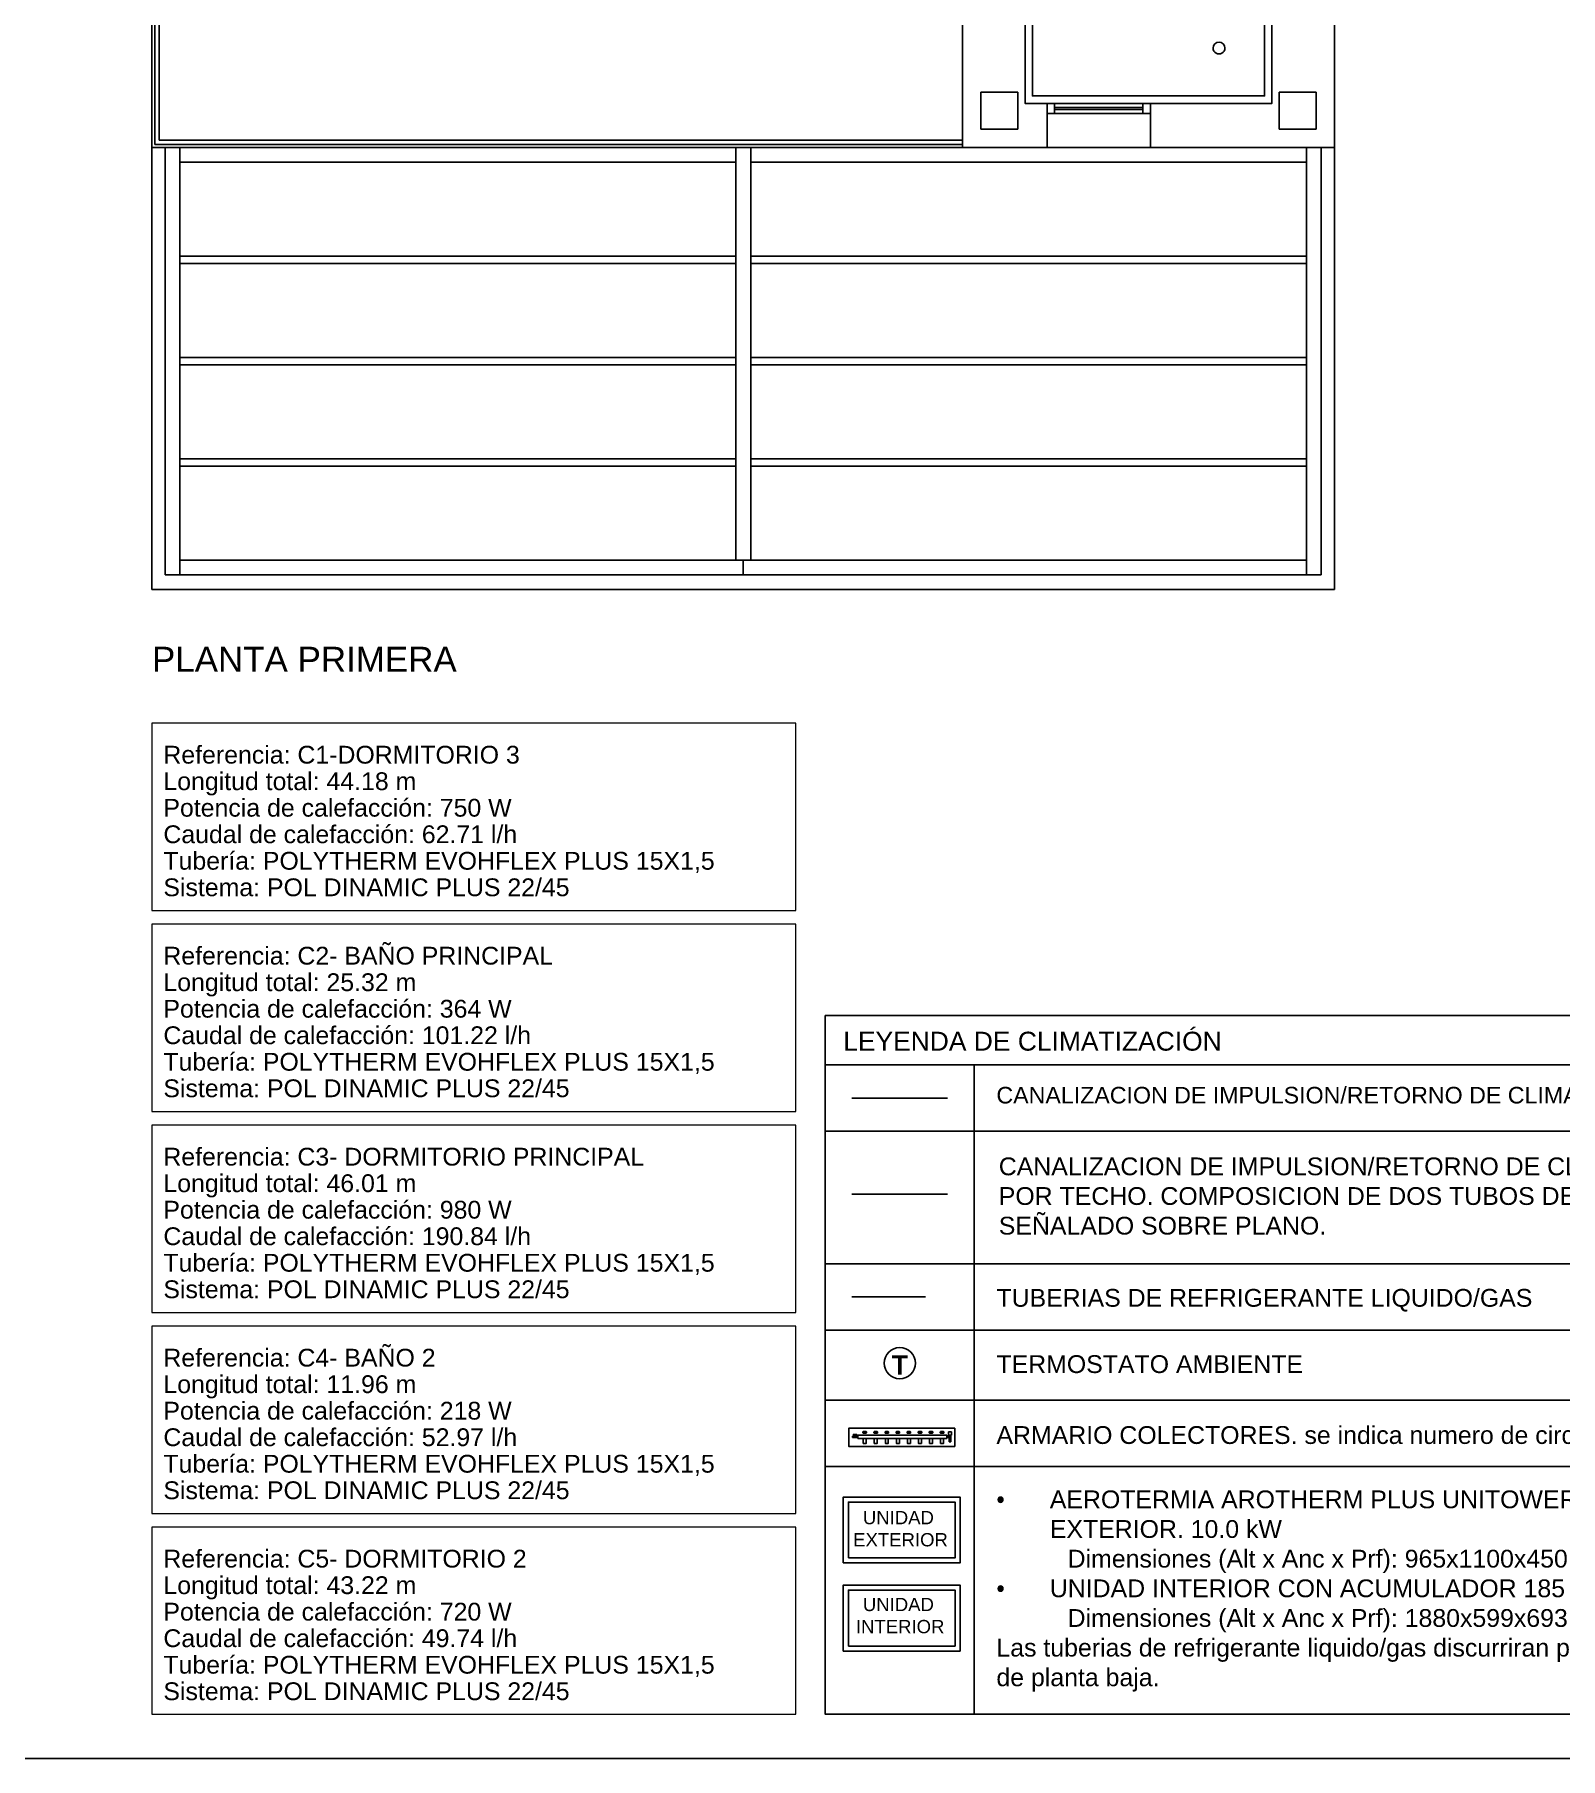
# Model space of a CAD drawing. Header units: millimetres. Extents: x 441156 to 441876, y 4514765 to 4515211.
# Drawn here: x 441477.8 to 441488.15, y 4515026.92 to 4515038.62 of the extents above; entities that cross this region are included whole.
import ezdxf
from ezdxf.enums import TextEntityAlignment as Align

# ---------------------------------------------------------------- set-up
doc = ezdxf.new("R2010")
doc.units = ezdxf.units.MM
doc.linetypes.add('CONTINUA', pattern=[0])
doc.linetypes.add('HIDDEN', pattern=[0.375, 0.25, -0.125])
doc.layers.add('01_cartela', color=6, linetype='Continuous', plot=False)
for name, color, linetype in [('01_mono PRIMERA', 2, 'Continuous'), ('01_textos', 7, 'Continuous'), ('CALEFAC_NOTAS', 7, 'Continuous'), ('INGIN CALEFACCION MAQUINAS', 7, 'Continuous'), ('INGIN CALEFACCION TEXTO', 7, 'Continuous'), ('INGIN CALEFACCION TUBERIAS', 89, 'Continuous'), ('INGIN CLIMATIZACION EQUIPOS', 7, 'Continuous'), ('INGIN SANEAMIENTO TEXTO', 7, 'Continuous'), ('SOMBRAS2', 250, 'Continuous')]:
    doc.layers.add(name, color=color, linetype=linetype)
doc.layers.add('ETIQUETAS', color=7, linetype='Continuous', lineweight=0)
doc.styles.add('Estilo1', font='swissel.ttf')
doc.styles.add('NIEVES3', font='swisseb.ttf')

# ---------------------------------------------------------------- blocks, each defined once
blk = doc.blocks.new('A$C07944EAF')
at = {"layer": '01_mono PRIMERA', "color": 254}
for p, q in [((10.032, 3), (10.032, 8.33)), ((9.607, 4.83), (9.607, 3.3)), ((2.007, 4.63), (2.007, 3)), ((2.027, 4.63), (2.027, 3.02)), ((2.057, 4.63), (2.057, 3.05)), ((7.507, 4.63), (7.507, 3)), ((7.932, 3.3), (8.082, 3.3)), ((8.782, 3.3, 0), (8.082, 3.3, 0)), ((8.082, 3.3, 0), (8.082, 3, 0)), ((8.132, 3.3, 0), (8.132, 3.23, 0)), ((8.732, 3.3, 0), (8.732, 3.23, 0)), ((8.782, 3.3), (9.607, 3.3)), ((8.782, 3.3, 0), (8.782, 3, 0)), ((8.782, 3.23, 0), (8.082, 3.23, 0)), ((8.732, 3.272, 0), (8.132, 3.272, 0)), ((8.732, 3.258, 0), (8.132, 3.258, 0)), ((2.057, 3.05), (7.507, 3.05)), ((2.007, 3), (7.507, 3)), ((2.007, 3), (2.007, 0)), ((2.027, 3.02), (7.507, 3.02)), ((2.097, 3), (2.097, 0.1)), ((2.197, 0.1), (2.197, 3)), ((5.97, 0.2, 0), (5.97, 3, 0)), ((6.07, 0.2, 0), (6.07, 3, 0)), ((7.507, 3), (8.082, 3)), ((8.782, 3, 0), (8.082, 3, 0)), ((8.782, 3), (10.032, 3, 0)), ((9.842, 0.1), (9.842, 3)), ((9.942, 3), (9.942, 0.1)), ((10.032, 3), (10.032, 0)), ((2.197, 2.9, 0), (5.97, 2.9, 0)), ((6.07, 2.9, 0), (9.842, 2.9)), ((5.97, 2.263, 0), (2.197, 2.263, 0)), ((9.842, 2.263), (6.07, 2.263, 0)), ((5.97, 2.213, 0), (2.197, 2.213, 0)), ((9.842, 2.213), (6.07, 2.213, 0)), ((5.97, 1.575, 0), (2.197, 1.575, 0)), ((5.97, 1.525, 0), (2.197, 1.525, 0)), ((9.842, 1.575), (6.07, 1.575, 0)), ((9.842, 1.525), (6.07, 1.525, 0)), ((5.97, 0.888, 0), (2.197, 0.888, 0)), ((5.97, 0.838, 0), (2.197, 0.838, 0)), ((9.842, 0.888), (6.07, 0.888, 0)), ((9.842, 0.838), (6.07, 0.838, 0)), ((2.197, 0.2, 0), (9.842, 0.2)), ((6.02, 0.1, 0), (6.02, 0.2, 0)), ((6.02, 0.1, 0), (6.02, 0.2, 0)), ((2.007, 0, 0), (10.032, 0)), ((2.097, 0.1, 0), (9.942, 0.1))]:
    blk.add_line(p, q, dxfattribs=at)
blk.add_lwpolyline([(7.932, 3.3), (7.932, 4.05), (7.832, 4.05)], dxfattribs=at)
for points in [[(9.607, 4.05), (7.932, 4.05), (7.932, 3.3), (9.607, 3.3)], [(9.557, 4), (7.982, 4), (7.982, 3.35), (9.557, 3.35)], [(7.632, 3.125), (7.882, 3.125), (7.882, 3.375), (7.632, 3.375), (7.632, 3.125)], [(9.657, 3.125), (9.907, 3.125), (9.907, 3.375), (9.657, 3.375), (9.657, 3.125)]]:
    blk.add_lwpolyline(points, close=True, dxfattribs=at)
for start, end in [(0.0137, 180.0137), (180.0137, 0.0137)]:
    blk.add_arc((9.248, 3.675), 0.04, start, end, dxfattribs=at)

msp = doc.modelspace()

# ---------------------------------------------------------------- linework, layer by layer
at = {"layer": '01_cartela', "color": 3}
msp.add_lwpolyline([(441467.02291656, 4515048.45299148), (441467.02291656, 4515026.91796746), (441497.66090462, 4515026.91796746), (441497.66090462, 4515048.45299148)], close=True, dxfattribs=at)
at = {"layer": 'CALEFAC_NOTAS', "linetype": 'CONTINUA'}
for p, q in [((441483.16481379, 4515031.96122882), (441489.70665778, 4515031.96122882)), ((441483.16481379, 4515031.62580782), (441483.16481379, 4515031.96122882)), ((441483.16481379, 4515031.96122882), (441489.70665778, 4515031.96122882)), ((441483.16481379, 4515031.62580782), (441489.70665778, 4515031.62580782))]:
    msp.add_line(p, q, dxfattribs=at)
at = {"layer": 'ETIQUETAS'}
for p, q in [((441478.67318124, 4515032.67497851), (441482.28038124, 4515032.67497851)), ((441478.67318124, 4515031.31072575), (441482.28038124, 4515031.31072575)), ((441478.67318124, 4515029.94647299), (441482.28038124, 4515029.94647299)), ((441478.67318124, 4515028.58222023), (441482.28038124, 4515028.58222023))]:
    msp.add_line(p, q, dxfattribs=at)
for points in [[(441478.59572966, 4515032.67497851), (441482.96481379, 4515032.67497851), (441482.96481379, 4515033.94581738), (441478.59572966, 4515033.94581738)], [(441478.59572966, 4515031.31072575), (441482.96481379, 4515031.31072575), (441482.96481379, 4515032.58156462), (441478.59572966, 4515032.58156462)], [(441478.59572966, 4515029.94647299), (441482.96481379, 4515029.94647299), (441482.96481379, 4515031.21731186), (441478.59572966, 4515031.21731186)], [(441478.59572966, 4515028.58222023), (441482.96481379, 4515028.58222023), (441482.96481379, 4515029.8530591), (441478.59572966, 4515029.8530591)], [(441478.59572966, 4515027.21796746), (441482.96481379, 4515027.21796746), (441482.96481379, 4515028.48880633), (441478.59572966, 4515028.48880633)]]:
    msp.add_lwpolyline(points, close=True, dxfattribs=at)
at = {"layer": 'INGIN CALEFACCION MAQUINAS', "color": 30}
for points in [[(441483.28710888, 4515028.24512165), (441484.07972751, 4515028.24512165), (441484.07972751, 4515028.69284407), (441483.28710888, 4515028.69284407), (441483.28710888, 4515028.24512165)], [(441483.28710888, 4515027.64750574), (441484.07972751, 4515027.64750574), (441484.07972751, 4515028.09522815), (441483.28710888, 4515028.09522815), (441483.28710888, 4515027.64750574)]]:
    msp.add_lwpolyline(points, dxfattribs=at)
for points in [[(441483.32127017, 4515028.27928295), (441484.04556621, 4515028.27928295), (441484.04556621, 4515028.65868277), (441483.32127017, 4515028.65868277)], [(441483.32127017, 4515027.68166703), (441484.04556621, 4515027.68166703), (441484.04556621, 4515028.06106685), (441483.32127017, 4515028.06106685)]]:
    msp.add_lwpolyline(points, close=True, dxfattribs=at)
at = {"layer": 'INGIN CALEFACCION MAQUINAS'}
msp.add_circle((441483.67034334, 4515029.60141144), 0.10603514, dxfattribs=at)
at = {"layer": 'INGIN CALEFACCION TUBERIAS', "color": 86, "linetype": 'Continuous', "ltscale": 0.5}
for p, q in [((441483.38488002, 4515029.11317209), (441483.38488002, 4515029.08919624)), ((441483.97511983, 4515029.11317209), (441483.38488002, 4515029.11317209)), ((441483.38488002, 4515029.08919624), (441483.97511983, 4515029.08919624)), ((441483.98971466, 4515029.11317209), (441483.96874654, 4515029.11317209)), ((441483.96874654, 4515029.08919624), (441483.98971466, 4515029.08919624)), ((441483.98971466, 4515029.08919624), (441483.98971466, 4515029.11317209))]:
    msp.add_line(p, q, dxfattribs=at)
for points in [[(441483.34575268, 4515030.74902526), (441483.99493401, 4515030.74902526)], [(441483.43996526, 4515029.12549381), (441483.42422785, 4515029.12549381), (441483.42422785, 4515029.12549381), (441483.42245105, 4515029.12574764), (441483.4211819, 4515029.12650913), (441483.42042041, 4515029.12777827), (441483.42016658, 4515029.12955508), (441483.42016658, 4515029.13310869), (441483.42016658, 4515029.13310869), (441483.42042041, 4515029.13488549), (441483.4211819, 4515029.13615464), (441483.42245105, 4515029.13691612), (441483.42422785, 4515029.13716995), (441483.43996526, 4515029.13716995), (441483.43996526, 4515029.13716995), (441483.44174206, 4515029.13691612), (441483.44301121, 4515029.13615464), (441483.4437727, 4515029.13488549), (441483.44402653, 4515029.13310869), (441483.44402653, 4515029.12955508), (441483.44402653, 4515029.12955508), (441483.4437727, 4515029.12777827), (441483.44301121, 4515029.12650913), (441483.44174206, 4515029.12574764), (441483.43996526, 4515029.12549381)], [(441483.51496526, 4515029.12549381), (441483.49922785, 4515029.12549381), (441483.49922785, 4515029.12549381), (441483.49745104, 4515029.12574764), (441483.4961819, 4515029.12650913), (441483.49542041, 4515029.12777827), (441483.49516658, 4515029.12955508), (441483.49516658, 4515029.13310869), (441483.49516658, 4515029.13310869), (441483.49542041, 4515029.13488549), (441483.4961819, 4515029.13615464), (441483.49745104, 4515029.13691612), (441483.49922785, 4515029.13716995), (441483.51496526, 4515029.13716995), (441483.51496526, 4515029.13716995), (441483.51674206, 4515029.13691612), (441483.51801121, 4515029.13615464), (441483.51877269, 4515029.13488549), (441483.51902652, 4515029.13310869), (441483.51902652, 4515029.12955508), (441483.51902652, 4515029.12955508), (441483.51877269, 4515029.12777827), (441483.51801121, 4515029.12650913), (441483.51674206, 4515029.12574764), (441483.51496526, 4515029.12549381)], [(441483.58996526, 4515029.12549381), (441483.57422785, 4515029.12549381), (441483.57422785, 4515029.12549381), (441483.57245104, 4515029.12574764), (441483.5711819, 4515029.12650913), (441483.57042041, 4515029.12777827), (441483.57016658, 4515029.12955508), (441483.57016658, 4515029.13310869), (441483.57016658, 4515029.13310869), (441483.57042041, 4515029.13488549), (441483.5711819, 4515029.13615464), (441483.57245104, 4515029.13691612), (441483.57422785, 4515029.13716995), (441483.58996526, 4515029.13716995), (441483.58996526, 4515029.13716995), (441483.59174206, 4515029.13691612), (441483.59301121, 4515029.13615464), (441483.59377269, 4515029.13488549), (441483.59402652, 4515029.13310869), (441483.59402652, 4515029.12955508), (441483.59402652, 4515029.12955508), (441483.59377269, 4515029.12777827), (441483.59301121, 4515029.12650913), (441483.59174206, 4515029.12574764), (441483.58996526, 4515029.12549381)], [(441483.66496526, 4515029.12549381), (441483.64922785, 4515029.12549381), (441483.64922785, 4515029.12549381), (441483.64745105, 4515029.12574764), (441483.6461819, 4515029.12650913), (441483.64542041, 4515029.12777827), (441483.64516658, 4515029.12955508), (441483.64516658, 4515029.13310869), (441483.64516658, 4515029.13310869), (441483.64542041, 4515029.13488549), (441483.6461819, 4515029.13615464), (441483.64745105, 4515029.13691612), (441483.64922785, 4515029.13716995), (441483.66496526, 4515029.13716995), (441483.66496526, 4515029.13716995), (441483.66674206, 4515029.13691612), (441483.66801121, 4515029.13615464), (441483.6687727, 4515029.13488549), (441483.66902653, 4515029.13310869), (441483.66902653, 4515029.12955508), (441483.66902653, 4515029.12955508), (441483.6687727, 4515029.12777827), (441483.66801121, 4515029.12650913), (441483.66674206, 4515029.12574764), (441483.66496526, 4515029.12549381)], [(441483.73996526, 4515029.12549381), (441483.72422785, 4515029.12549381), (441483.72422785, 4515029.12549381), (441483.72245105, 4515029.12574764), (441483.7211819, 4515029.12650913), (441483.72042041, 4515029.12777827), (441483.72016658, 4515029.12955508), (441483.72016658, 4515029.13310869), (441483.72016658, 4515029.13310869), (441483.72042041, 4515029.13488549), (441483.7211819, 4515029.13615464), (441483.72245105, 4515029.13691612), (441483.72422785, 4515029.13716995), (441483.73996526, 4515029.13716995), (441483.73996526, 4515029.13716995), (441483.74174206, 4515029.13691612), (441483.74301121, 4515029.13615464), (441483.7437727, 4515029.13488549), (441483.74402653, 4515029.13310869), (441483.74402653, 4515029.12955508), (441483.74402653, 4515029.12955508), (441483.7437727, 4515029.12777827), (441483.74301121, 4515029.12650913), (441483.74174206, 4515029.12574764), (441483.73996526, 4515029.12549381)], [(441483.81496526, 4515029.12549381), (441483.79922785, 4515029.12549381), (441483.79922785, 4515029.12549381), (441483.79745105, 4515029.12574764), (441483.7961819, 4515029.12650913), (441483.79542041, 4515029.12777827), (441483.79516659, 4515029.12955508), (441483.79516659, 4515029.13310869), (441483.79516659, 4515029.13310869), (441483.79542041, 4515029.13488549), (441483.7961819, 4515029.13615464), (441483.79745105, 4515029.13691612), (441483.79922785, 4515029.13716995), (441483.81496526, 4515029.13716995), (441483.81496526, 4515029.13716995), (441483.81674206, 4515029.13691612), (441483.81801121, 4515029.13615464), (441483.8187727, 4515029.13488549), (441483.81902653, 4515029.13310869), (441483.81902653, 4515029.12955508), (441483.81902653, 4515029.12955508), (441483.8187727, 4515029.12777827), (441483.81801121, 4515029.12650913), (441483.81674206, 4515029.12574764), (441483.81496526, 4515029.12549381)], [(441483.88996526, 4515029.12549381), (441483.87422785, 4515029.12549381), (441483.87422785, 4515029.12549381), (441483.87245105, 4515029.12574764), (441483.8711819, 4515029.12650913), (441483.87042041, 4515029.12777827), (441483.87016658, 4515029.12955508), (441483.87016658, 4515029.13310869), (441483.87016658, 4515029.13310869), (441483.87042041, 4515029.13488549), (441483.8711819, 4515029.13615464), (441483.87245105, 4515029.13691612), (441483.87422785, 4515029.13716995), (441483.88996526, 4515029.13716995), (441483.88996526, 4515029.13716995), (441483.89174206, 4515029.13691612), (441483.89301121, 4515029.13615464), (441483.8937727, 4515029.13488549), (441483.89402653, 4515029.13310869), (441483.89402653, 4515029.12955508), (441483.89402653, 4515029.12955508), (441483.8937727, 4515029.12777827), (441483.89301121, 4515029.12650913), (441483.89174206, 4515029.12574764), (441483.88996526, 4515029.12549381)], [(441483.96496526, 4515029.12549381), (441483.94922785, 4515029.12549381), (441483.94922785, 4515029.12549381), (441483.94745105, 4515029.12574764), (441483.9461819, 4515029.12650913), (441483.94542041, 4515029.12777827), (441483.94516659, 4515029.12955508), (441483.94516659, 4515029.13310869), (441483.94516659, 4515029.13310869), (441483.94542041, 4515029.13488549), (441483.9461819, 4515029.13615464), (441483.94745105, 4515029.13691612), (441483.94922785, 4515029.13716995), (441483.96496526, 4515029.13716995), (441483.96496526, 4515029.13716995), (441483.96674206, 4515029.13691612), (441483.96801121, 4515029.13615464), (441483.9687727, 4515029.13488549), (441483.96902653, 4515029.13310869), (441483.96902653, 4515029.12955508), (441483.96902653, 4515029.12955508), (441483.9687727, 4515029.12777827), (441483.96801121, 4515029.12650913), (441483.96674206, 4515029.12574764), (441483.96496526, 4515029.12549381)], [(441484.02027485, 4515029.13444603), (441484.00170236, 4515029.13444603), (441484.00170236, 4515029.11317209), (441484.02027485, 4515029.11317209), (441484.02027485, 4515029.13444603)], [(441483.3504365, 4515029.10523634), (441483.38488002, 4515029.10523634), (441483.38488002, 4515029.09713199), (441483.3504365, 4515029.09713199), (441483.3504365, 4515029.10523634)], [(441483.37964596, 4515029.11840593), (441483.35567056, 4515029.11840593), (441483.35567056, 4515029.11317186), (441483.37964596, 4515029.11317186), (441483.37964596, 4515029.11840593)], [(441483.37035971, 4515029.11317186), (441483.36495681, 4515029.11317186), (441483.36495681, 4515029.10523634), (441483.37035971, 4515029.10523634), (441483.37035971, 4515029.11317186)], [(441483.44224972, 4515029.08919624), (441483.42219722, 4515029.08919624), (441483.42219722, 4515029.05721377), (441483.44224972, 4515029.05721377), (441483.44224972, 4515029.08919624)], [(441483.51724972, 4515029.08919624), (441483.49719721, 4515029.08919624), (441483.49719721, 4515029.05721377), (441483.51724972, 4515029.05721377), (441483.51724972, 4515029.08919624)], [(441483.59224972, 4515029.08919624), (441483.57219721, 4515029.08919624), (441483.57219721, 4515029.05721377), (441483.59224972, 4515029.05721377), (441483.59224972, 4515029.08919624)], [(441483.66724972, 4515029.08919624), (441483.64719722, 4515029.08919624), (441483.64719722, 4515029.05721377), (441483.66724972, 4515029.05721377), (441483.66724972, 4515029.08919624)], [(441483.74224972, 4515029.08919624), (441483.72219722, 4515029.08919624), (441483.72219722, 4515029.05721377), (441483.74224972, 4515029.05721377), (441483.74224972, 4515029.08919624)], [(441483.81724972, 4515029.08919624), (441483.79719722, 4515029.08919624), (441483.79719722, 4515029.05721377), (441483.81724972, 4515029.05721377), (441483.81724972, 4515029.08919624)], [(441483.89224972, 4515029.08919624), (441483.87219722, 4515029.08919624), (441483.87219722, 4515029.05721377), (441483.89224972, 4515029.05721377), (441483.89224972, 4515029.08919624)], [(441483.96724972, 4515029.08919624), (441483.94719722, 4515029.08919624), (441483.94719722, 4515029.05721377), (441483.96724972, 4515029.05721377), (441483.96724972, 4515029.08919624)], [(441483.98971466, 4515029.10523657), (441484.00575454, 4515029.10523657), (441484.00575454, 4515029.09713221), (441483.98971466, 4515029.09713221), (441483.98971466, 4515029.10523657)], [(441484.00575454, 4515029.11317209), (441484.01639151, 4515029.11317209), (441484.01639151, 4515029.06809159), (441484.00575454, 4515029.06809159), (441484.00575454, 4515029.11317209)]]:
    msp.add_lwpolyline(points, dxfattribs=at)
msp.add_lwpolyline([(441484.04287363, 4515029.15971028), (441484.04287363, 4515029.03676558), (441483.32396276, 4515029.03676558), (441483.32396276, 4515029.15971028)], close=True, dxfattribs=at)
at = {"layer": 'INGIN CLIMATIZACION EQUIPOS', "color": 30, "linetype": 'HIDDEN', "ltscale": 2}
msp.add_lwpolyline([(441483.34575268, 4515030.0512773), (441483.99493401, 4515030.0512773)], dxfattribs=at)
at = {"layer": 'INGIN SANEAMIENTO TEXTO', "color": 5}
msp.add_line((441484.17587289, 4515031.62580782), (441484.17587289, 4515027.21796746), dxfattribs=at)
for points in [[(441489.70665778, 4515031.62580782), (441489.70665778, 4515027.21796746), (441483.16481379, 4515027.21796746), (441483.16481379, 4515031.62580782)], [(441489.70665778, 4515031.17594196), (441483.16481379, 4515031.17594196)], [(441489.70665778, 4515030.27621023), (441483.16481379, 4515030.27621023)], [(441489.70665778, 4515029.82634437), (441483.16481379, 4515029.82634437)], [(441489.70665778, 4515029.34961654), (441483.16481379, 4515029.34961654)], [(441489.70665778, 4515028.89975068), (441483.16481379, 4515028.89975068)]]:
    msp.add_lwpolyline(points, dxfattribs=at)
at = {"layer": 'SOMBRAS2', "color": 170}
msp.add_lwpolyline([(441483.34575268, 4515031.40087489), (441483.99493401, 4515031.40087489)], dxfattribs=at)

# ---------------------------------------------------------------- block references
at = {"layer": '01_mono PRIMERA'}
msp.add_blockref('A$C07944EAF', (441476.58844502, 4515034.8529532), dxfattribs=at)

# ---------------------------------------------------------------- texts
at = {"layer": '01_textos', "color": 5, "style": 'Estilo1'}
msp.add_text('PLANTA PRIMERA', height=0.1697265748, dxfattribs=at).set_placement((441478.59572966, 4515034.29451618))
at = {"layer": '01_textos', "color": 7, "style": 'Estilo1'}
for s, p in [('Referencia: C1-DORMITORIO 3', (441478.67318124, 4515033.63497851)), ('Referencia: C2- BAÑO PRINCIPAL', (441478.67318124, 4515032.27072575)), ('Referencia: C3- DORMITORIO PRINCIPAL', (441478.67318124, 4515030.90647299)), ('Referencia: C4- BAÑO 2', (441478.67318124, 4515029.54222023)), ('Referencia: C5- DORMITORIO 2', (441478.67318124, 4515028.17796746))]:
    msp.add_text(s, height=0.1207676933, dxfattribs=at).set_placement(p, align=Align.BOTTOM_LEFT)
at = {"layer": '01_textos', "color": 5, "style": 'Estilo1'}
for s, p in [('Longitud total: 44.18 m', (441478.67318124, 4515033.45497851)), ('Potencia de calefacción: 750 W', (441478.67318124, 4515033.27497851)), ('Caudal de calefacción: 62.71 l/h', (441478.67318124, 4515033.09497851)), ('Tubería: POLYTHERM EVOHFLEX PLUS 15X1,5', (441478.67318124, 4515032.91497851)), ('Sistema: POL DINAMIC PLUS 22/45', (441478.67318124, 4515032.73497851)), ('Longitud total: 25.32 m', (441478.67318124, 4515032.09072575)), ('Potencia de calefacción: 364 W', (441478.67318124, 4515031.91072575)), ('Caudal de calefacción: 101.22 l/h', (441478.67318124, 4515031.73072575)), ('Tubería: POLYTHERM EVOHFLEX PLUS 15X1,5', (441478.67318124, 4515031.55072575)), ('Sistema: POL DINAMIC PLUS 22/45', (441478.67318124, 4515031.37072575)), ('Longitud total: 46.01 m', (441478.67318124, 4515030.72647299)), ('Potencia de calefacción: 980 W', (441478.67318124, 4515030.54647299)), ('Caudal de calefacción: 190.84 l/h', (441478.67318124, 4515030.36647299)), ('Tubería: POLYTHERM EVOHFLEX PLUS 15X1,5', (441478.67318124, 4515030.18647299)), ('Sistema: POL DINAMIC PLUS 22/45', (441478.67318124, 4515030.00647299)), ('Longitud total: 11.96 m', (441478.67318124, 4515029.36222022)), ('Potencia de calefacción: 218 W', (441478.67318124, 4515029.18222023)), ('Caudal de calefacción: 52.97 l/h', (441478.67318124, 4515029.00222023)), ('Tubería: POLYTHERM EVOHFLEX PLUS 15X1,5', (441478.67318124, 4515028.82222022)), ('Sistema: POL DINAMIC PLUS 22/45', (441478.67318124, 4515028.64222023)), ('Longitud total: 43.22 m', (441478.67318124, 4515027.99796746)), ('Potencia de calefacción: 720 W', (441478.67318124, 4515027.81796746)), ('Caudal de calefacción: 49.74 l/h', (441478.67318124, 4515027.63796746)), ('Tubería: POLYTHERM EVOHFLEX PLUS 15X1,5', (441478.67318124, 4515027.45796746)), ('Sistema: POL DINAMIC PLUS 22/45', (441478.67318124, 4515027.27796746))]:
    msp.add_text(s, height=0.1207676933, dxfattribs=at).set_placement(p, align=Align.BOTTOM_LEFT)
at = {"layer": '01_textos', "color": 1, "style": 'Estilo1'}
msp.add_text('LEYENDA DE CLIMATIZACIÓN', height=0.1282612154, dxfattribs=at).set_placement((441483.28631073, 4515031.72292996))
at = {"layer": '01_textos', "color": 5, "char_height": 0.1207676933, "attachment_point": 1, "style": 'Estilo1'}
for s, width, insert in [('CANALIZACION DE IMPULSION/RETORNO DE CLIMATIZACIÓN POR TECHO. COMPOSICION DE DOS TUBOS DE DIAMETRO SEÑALADO SOBRE PLANO.', 5.3902919046, (441484.34199852, 4515030.99774892)), ('TUBERIAS DE REFRIGERANTE LIQUIDO/GAS', 5.4659697071, (441484.32601429, 4515030.1053026)), ('TERMOSTATO AMBIENTE ', 5.4659697071, (441484.32601429, 4515029.65543675)), ('ARMARIO COLECTORES. se indica numero de circuitos.', 6.5412484667, (441484.32601429, 4515029.17404791)), ('\\A1;\\pi-0.3623,l0.3623,t0.3623;{\\fSymbol|b0|i0|c2|p18;·^I}AEROTERMIA AROTHERM PLUS UNITOWER 8 {\\A0;\\H0.66667x;\\C256; }UNIDAD EXTERIOR{\\A0;. 10.0 kW} \\P\\pi0,l0,tz;^IDimensiones (Alt x Anc x Prf): {\\A0;965x1100x450 mm}\\P\\pi-0.3623,l0.3623,t0.3623;{\\fSymbol|b0|i0|c2|p18;·^I}UNIDAD INTERIOR {\\A0;CON ACUMULADOR 185 l}\\P\\pi0,l0,tz;      ^IDimensiones (Alt x Anc x Prf): {\\A0;1880x599x693 mm\\P}Las tuberias de refrigerante liquido/gas discurriran por el falso techo de planta baja. ', 5.2576256712, (441484.32601429, 4515028.73752658))]:
    msp.add_mtext_dynamic_manual_height_columns(s, width=width, gutter_width=16.2288826, heights=[0], dxfattribs=dict(at, insert=insert))
at = {"layer": 'INGIN CALEFACCION MAQUINAS', "attachment_point": 1}
for insert, char_height, style in [((441483.6145257, 4515029.65481381), 0.13043067, 'NIEVES3'), ((441483.62293924, 4515029.65481381), 0.11567948, 'Estilo1')]:
    msp.add_mtext_dynamic_manual_height_columns('T', width=46.3074029562, gutter_width=16.2288826, heights=[0], dxfattribs=dict(at, insert=insert, char_height=char_height, style=style))
at = {"layer": 'INGIN CALEFACCION TEXTO', "color": 30, "char_height": 0.09, "attachment_point": 1, "style": 'Estilo1'}
for s, insert in [('\\pi0.25486;UNIDAD\\P\\pi0.1889;EXTERIOR', (441483.16498277, 4515028.59815046)), ('\\pi0.25486;UNIDAD \\P\\pi0.20734;INTERIOR', (441483.16498277, 4515028.00860022))]:
    msp.add_mtext_dynamic_manual_height_columns(s, width=1.0252589654, gutter_width=16.2288826, heights=[0], dxfattribs=dict(at, insert=insert))
at = {"layer": 'INGIN SANEAMIENTO TEXTO', "color": 5, "insert": (441484.32601429, 4515031.47692852), "char_height": 0.1126125, "attachment_point": 1, "style": 'Estilo1'}
msp.add_mtext_dynamic_manual_height_columns('CANALIZACION DE IMPULSION/RETORNO DE CLIMATIZACIÓN', width=5.4659697071, gutter_width=16.2288826, heights=[0], dxfattribs=at)

doc.saveas('drawing.dxf')
